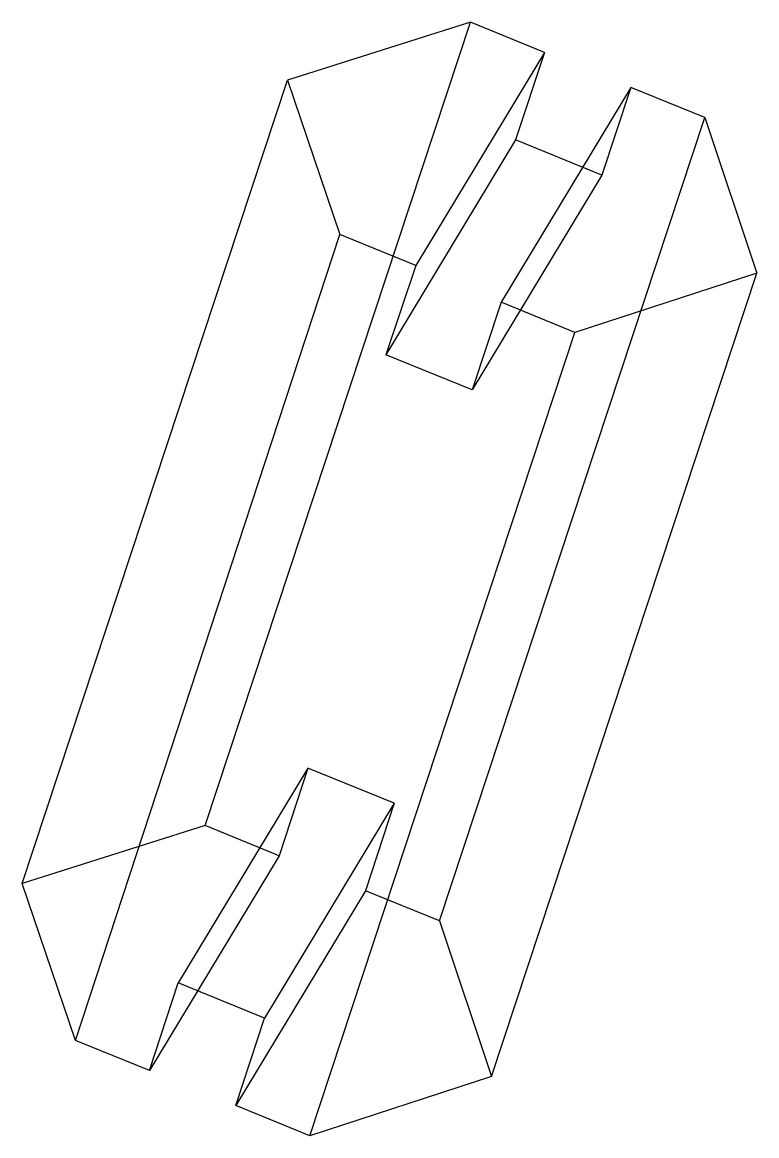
# Model space of a CAD drawing. Extents: x 25.6 to 83.2, y -106.2 to -18.9.
import ezdxf

# ---------------------------------------------------------------- set-up
doc = ezdxf.new("R2010")
doc.units = 0
doc.header["$MEASUREMENT"] = 0
doc.layers.get('0').update_dxf_attribs({"linetype": 'CONTINUOUS'})
doc.layers.add('CAPA_POR_DEFECTO', color=7, linetype='CONTINUOUS')

msp = doc.modelspace()

# ---------------------------------------------------------------- linework, layer by layer
at = {"color": 7}
for p, q in [((60.743465, -18.852735), (46.380485, -23.398935)), ((66.548505, -21.214955), (56.448038, -37.938678)), ((46.380485, -23.398935), (50.499525, -35.518075)), ((73.323945, -23.972015), (63.144381, -40.826702)), ((79.128985, -26.334235), (83.215885, -38.551275)), ((64.292205, -28.090895), (54.112645, -44.945575)), ((71.067634, -30.847991), (60.888074, -47.702671)), ((47.987905, -77.391835), (37.808345, -94.246515)), ((54.763334, -80.148931), (44.583774, -97.003611)), ((39.926565, -81.905555), (25.563605, -86.451735)), ((45.731605, -84.267775), (35.552045, -101.122455)), ((52.507045, -87.024835), (42.327485, -103.879515)), ((58.312085, -89.387055), (62.398985, -101.604095)), ((35.552045, -101.122455), (37.808345, -94.246515)), ((42.327485, -103.879515), (44.583774, -97.003611))]:
    msp.add_line(p, q, dxfattribs=at)
at = {"color": 7, "lineweight": -3}
for p, q in [((66.548505, -21.214955), (64.292205, -28.090895)), ((73.323945, -23.972015), (71.067634, -30.847991)), ((56.448038, -37.938678), (54.112645, -44.945575)), ((63.144381, -40.826702), (60.888074, -47.702671)), ((47.987905, -77.391835), (45.731605, -84.267775)), ((54.763334, -80.148931), (52.507045, -87.024835))]:
    msp.add_line(p, q, dxfattribs=at)
at = {"layer": 'CAPA_POR_DEFECTO', "color": 7}
for p, q in [((39.926565, -81.905555), (60.743465, -18.852735)), ((66.548505, -21.214955), (60.743465, -18.852735)), ((25.563605, -86.451735), (46.380485, -23.398935)), ((79.128985, -26.334235), (73.323945, -23.972015)), ((58.312085, -89.387055), (79.128985, -26.334235)), ((71.067634, -30.847991), (64.292205, -28.090895)), ((29.747005, -98.760235), (50.499525, -35.518075)), ((56.448038, -37.938678), (50.499525, -35.518075)), ((62.398985, -101.604095), (83.215885, -38.551275)), ((83.215885, -38.551275), (68.949405, -43.188915)), ((68.949405, -43.188915), (63.144381, -40.826702)), ((48.132525, -106.241735), (68.949405, -43.188915)), ((60.888074, -47.702671), (54.112645, -44.945575)), ((54.763334, -80.148931), (47.987905, -77.391835)), ((45.731605, -84.267775), (39.926565, -81.905555)), ((29.747005, -98.760235), (25.563605, -86.451735)), ((58.312085, -89.387055), (52.507045, -87.024835)), ((44.583774, -97.003611), (37.808345, -94.246515)), ((35.552045, -101.122455), (29.747005, -98.760235)), ((62.398985, -101.604095), (48.132525, -106.241735)), ((48.132525, -106.241735), (42.327485, -103.879515))]:
    msp.add_line(p, q, dxfattribs=at)

doc.saveas('drawing.dxf')
